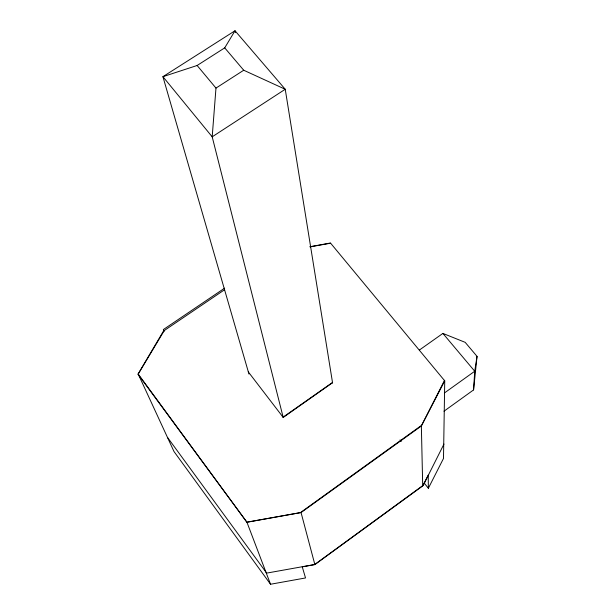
<?xml version="1.0" encoding="UTF-8"?>
<svg xmlns="http://www.w3.org/2000/svg" width="615" height="615" viewBox="0 0 615 615"><rect width="100%" height="100%" fill="white"/><g stroke="black" fill="none" stroke-linecap="round" stroke-linejoin="round"><path stroke-width="0.92" d="M309.914 246.761L330.455 243.002L444.737 380.854L443.492 458.467L428.363 488.256L424.181 483.006M443.999 411.197L473.565 389.918L474.734 371.237L477.032 356.354L465.171 342.34L442.9 333.415L419.392 350.035M477.032 356.354L473.565 389.918M248.952 374.028L162.921 76.675L197.123 65.49L215.98 88.091L212.19 136.822L283.207 417.447L332.546 382.714M443.976 444.053L423.351 485.158L314.703 564.509L266.664 573.111L167.757 437.749M164.197 330.686L138.206 374.066L173.983 451.502L270.531 584.25L305.532 577.954L302.257 566.853L314.865 564.593L422.705 485.95L428.209 475.149L428.363 488.256M444.568 380.301L421.621 425.303L300.435 512.618L246.861 522.181L137.968 374.228L163.459 331.093L224.521 289.78M138.206 374.066L246.946 522.25L301.05 512.549L421.36 425.995L444.737 380.854M197.123 65.49L224.721 47.862L235.015 30.75L285.229 89.26L332.584 382.961M444.422 392.97L474.734 371.237L442.9 333.415M283.115 417.147L332.231 382.653M224.636 288.143L163.359 329.563L164.059 331.339M215.98 88.091L243.717 70.233L285.229 89.26L212.19 136.822L162.921 76.675L235.015 30.75L235.399 32.633M310.137 246.83L330.57 243.217M224.721 47.862L243.717 70.233M400.027 439.94L401.226 441.439M248.268 371.852L283.192 417.385M246.946 522.25L270.531 584.25M301.05 512.549L314.865 564.593M421.36 425.995L422.705 485.95"/></g></svg>
